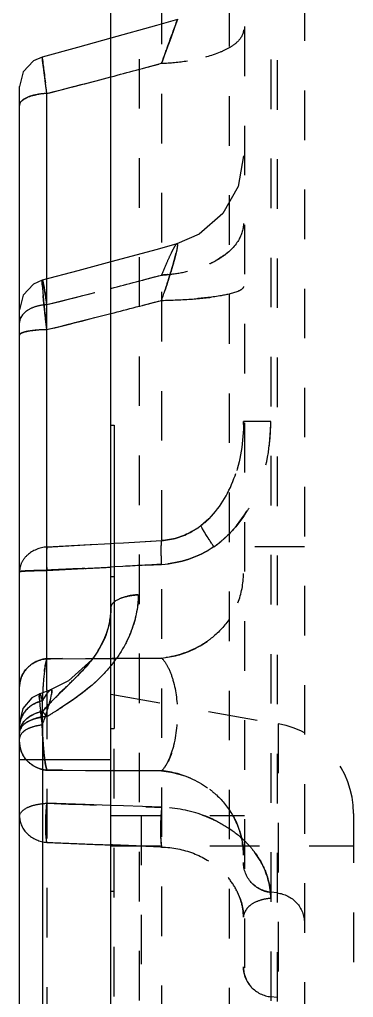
# Model space of a CAD drawing. Header units: millimetres. Extents: x -685 to 1888, y -6001 to 855.
# Drawn here: x 481.68 to 492.69, y -2741.21 to -2708.97 of the extents above; entities that cross this region are included whole.
import ezdxf

# ---------------------------------------------------------------- set-up
doc = ezdxf.new("R2010")
doc.units = ezdxf.units.MM
doc.header["$LTSCALE"] = 16.335
doc.linetypes.add('HIDDEN', pattern=[0.2, 0.1, -0.1])
doc.layers.get('0').update_dxf_attribs({"linetype": 'CONTINUOUS'})
doc.layers.add('DEFAULT_2', color=8, linetype='HIDDEN')

msp = doc.modelspace()

# ---------------------------------------------------------------- linework, layer by layer
at = {"color": 7, "linetype": 'Continuous'}
for p, q in [((484.692, -2925.929), (484.692, -2575.929)), ((481.801, -2710.702), (481.677, -2711.185)), ((482.505, -2710.858), (482.532, -2711.06)), ((481.677, -2762.543), (481.677, -2711.186)), ((482.577, -2711.411), (482.721, -2711.374)), ((482.577, -2717.568), (482.577, -2711.411)), ((481.801, -2718.058), (481.677, -2718.541)), ((482.577, -2731.071), (482.577, -2719.198)), ((484.692, -2722.35), (484.802, -2722.35)), ((484.802, -2722.35), (484.802, -2732.35)), ((484.059, -2730.085), (483.295, -2730.78)), ((483.295, -2730.78), (482.702, -2731.071)), ((482.704, -2731.071), (482.342, -2731.201)), ((481.786, -2731.692), (481.677, -2732.147)), ((482.405, -2732.04), (482.431, -2732.23)), ((482.431, -2732.23), (482.431, -2762.461)), ((484.692, -2732.35), (484.802, -2732.35)), ((484.692, -2733.385), (481.677, -2733.385))]:
    msp.add_line(p, q, dxfattribs=at)
for points in [[(484.692, -2709.592), (483.587, -2709.9), (482.422, -2710.215)], [(482.422, -2710.215), (482.141, -2710.338), (481.801, -2710.702)], [(484.692, -2716.963), (483.6, -2717.26), (482.428, -2717.568)], [(482.428, -2717.568), (482.141, -2717.694), (481.801, -2718.058)], [(482.342, -2731.201), (482.087, -2731.337), (481.786, -2731.692)]]:
    msp.add_lwpolyline(points, dxfattribs=at)
for centre, radius, start, end in [((447.491, -2715.702), 35.347, 6.972, 7.5457), ((415.49, -2448.235), 271.592, 284.33206, 284.76177), ((482.669, -2713.669), 2.26, 92.3434, 101.5102), ((508.792, -2715.625), 26.452, 185.3028, 186.4097), ((540.455, -2712.058), 58.316, 186.41854, 186.69131), ((415.641, -2448.494), 278.857, 283.88874, 284.33687), ((393.017, -2729.362), 90.135, 6.47435, 6.69492), ((482.666, -2724.115), 4.917, 91.0355, 95.2202), ((475.149, -2729.412), 7.802, 343.6703, 344.0529), ((494.486, -2730.313), 12.202, 186.7184, 186.9496)]:
    msp.add_arc(centre, radius, start, end, dxfattribs=at)
for points, knots in [([(482.422, -2710.215), (482.419, -2710.216), (482.43, -2710.236), (482.425, -2710.262), (482.437, -2710.318), (482.444, -2710.389), (482.457, -2710.482), (482.477, -2710.64), (482.493, -2710.767), (482.505, -2710.858)], [0, 0, 0, 0, 0.01653, 0.066091, 0.148174, 0.261602, 0.405151, 0.577376, 1, 1, 1, 1]), ([(481.677, -2711.804), (481.677, -2711.722), (481.866, -2711.534), (482.079, -2711.483), (482.218, -2711.455)], [0, 0, 0, 0, 0.365507, 1, 1, 1, 1]), ([(482.428, -2717.568), (482.425, -2717.569), (482.424, -2717.588), (482.421, -2717.613), (482.423, -2717.663), (482.424, -2717.7), (482.426, -2717.722)], [0, 0, 0, 0, 0.075282, 0.266328, 0.575206, 1, 1, 1, 1]), ([(482.426, -2717.722), (482.427, -2717.745), (482.434, -2717.861), (482.445, -2717.977), (482.453, -2718.069)], [0, 0, 0, 0, 0.199719, 1, 1, 1, 1]), ([(481.677, -2719.375), (481.677, -2719.356), (481.731, -2719.312), (481.905, -2719.254), (482.084, -2719.23), (482.218, -2719.218)], [0, 0, 0, 0, 0.100111, 0.298618, 1, 1, 1, 1]), ([(484.692, -2728.366), (484.692, -2728.678), (484.571, -2729.301), (484.248, -2729.84), (484.06, -2730.083)], [0, 0, 0, 0, 0.503194, 1, 1, 1, 1]), ([(482.342, -2731.201), (482.337, -2731.203), (482.332, -2731.225), (482.327, -2731.284), (482.331, -2731.347), (482.334, -2731.393)], [0, 0, 0, 0, 0.086351, 0.279635, 1, 1, 1, 1]), ([(482.651, -2731.555), (482.66, -2731.523), (482.69, -2731.415), (482.718, -2731.305), (482.731, -2731.227)], [0, 0, 0, 0, 0.293531, 1, 1, 1, 1]), ([(482.731, -2731.227), (482.735, -2731.202), (482.741, -2731.163), (482.74, -2731.116), (482.738, -2731.08), (482.712, -2731.067), (482.702, -2731.071)], [0, 0, 0, 0, 0.425479, 0.655528, 0.813119, 1, 1, 1, 1]), ([(482.334, -2731.393), (482.335, -2731.417), (482.344, -2731.533), (482.356, -2731.649), (482.367, -2731.741)], [0, 0, 0, 0, 0.206232, 1, 1, 1, 1]), ([(482.431, -2732.23), (482.451, -2732.175), (482.524, -2731.968), (482.592, -2731.759), (482.637, -2731.605)], [0, 0, 0, 0, 0.268182, 1, 1, 1, 1]), ([(482.373, -2731.79), (482.375, -2731.81), (482.386, -2731.893), (482.397, -2731.976), (482.405, -2732.04)], [0, 0, 0, 0, 0.236994, 1, 1, 1, 1]), ([(482.431, -2732.23), (482.301, -2732.246), (482.069, -2732.296), (481.849, -2732.406), (481.774, -2732.481)], [0, 0, 0, 0, 0.552401, 1, 1, 1, 1]), ([(481.735, -2732.524), (481.726, -2732.536), (481.695, -2732.582), (481.677, -2732.638), (481.677, -2732.677)], [0, 0, 0, 0, 0.278802, 1, 1, 1, 1])]:
    msp.add_open_spline(points, degree=3, knots=knots, dxfattribs=at)
for points in [[(484.06, -2730.083), (483.963, -2730.208), (483.859, -2730.327), (483.751, -2730.442)], [(483.751, -2730.442), (483.538, -2730.672), (483.31, -2730.887), (483.085, -2731.106)], [(483.085, -2731.106), (482.858, -2731.325), (482.634, -2731.548), (482.431, -2731.789)], [(481.774, -2732.481), (481.76, -2732.495), (481.747, -2732.509), (481.735, -2732.524)]]:
    msp.add_open_spline(points, degree=3, dxfattribs=at)
at = {"layer": 'DEFAULT_2', "color": 8, "linetype": 'HIDDEN'}
for p, q in [((489.093, -2650.4), (489.093, -2829.976)), ((488.587, -2652.693), (488.587, -2829.165)), ((485.627, -2654.739), (485.627, -2827.119)), ((486.364, -2662.417), (486.364, -2816.812)), ((489.964, -2684.156), (489.964, -2786.647)), ((490.174, -2684.178), (490.174, -2786.625)), ((491.074, -2685.177), (491.074, -2785.626)), ((486.884, -2708.975), (486.195, -2709.173)), ((486.195, -2709.173), (484.692, -2709.592)), ((486.212, -2716.55), (484.692, -2716.963)), ((486.865, -2716.367), (486.212, -2716.55)), ((482.428, -2717.568), (482.428, -2717.568)), ((482.577, -2719.198), (482.577, -2717.568)), ((489.964, -2722.23), (489.064, -2722.23)), ((482.577, -2726.363), (486.364, -2726.149)), ((484.802, -2726.238), (485.103, -2726.221)), ((485.103, -2726.221), (486.364, -2726.149)), ((482.577, -2726.364), (483.841, -2726.292)), ((483.841, -2726.292), (484.692, -2726.244)), ((484.692, -2726.244), (484.802, -2726.238)), ((491.074, -2726.357), (488.089, -2726.357)), ((482.577, -2727.138), (486.364, -2726.937)), ((484.802, -2727.02), (484.692, -2727.027)), ((485.089, -2727.005), (484.802, -2727.02)), ((484.802, -2727.35), (484.692, -2727.35)), ((486.364, -2730.026), (482.577, -2730.046)), ((482.577, -2730.046), (482.698, -2730.046)), ((482.698, -2730.046), (483.848, -2730.04)), ((483.848, -2730.04), (484.092, -2730.038)), ((484.092, -2730.038), (484.692, -2730.035)), ((484.692, -2730.035), (484.802, -2730.035)), ((484.802, -2730.035), (485.111, -2730.033)), ((485.111, -2730.033), (486.364, -2730.026)), ((482.577, -2731.071), (482.577, -2762.737)), ((484.692, -2731.219), (490.213, -2732.192)), ((482.431, -2731.789), (482.431, -2731.439)), ((482.651, -2731.555), (482.637, -2731.605)), ((484.802, -2747.719), (484.802, -2732.35)), ((490.213, -2732.192), (490.213, -2753.245)), ((481.677, -2732.491), (481.683, -2732.412)), ((486.364, -2733.741), (482.577, -2733.722)), ((482.577, -2733.722), (483.848, -2733.728)), ((483.848, -2733.728), (484.692, -2733.733)), ((484.692, -2733.733), (485.111, -2733.735)), ((485.111, -2733.735), (486.364, -2733.741)), ((483.842, -2734.857), (482.577, -2734.812)), ((484.692, -2734.887), (483.842, -2734.857)), ((485.104, -2734.902), (484.692, -2734.887)), ((486.364, -2734.946), (485.104, -2734.902)), ((484.692, -2735.219), (489.093, -2735.219)), ((485.692, -2735.219), (485.692, -2750.219)), ((492.692, -2735.147), (492.692, -2750.291)), ((484.692, -2736.219), (492.692, -2736.219)), ((485.692, -2736.226), (485.527, -2736.22)), ((484.802, -2737.719), (484.692, -2737.719)), ((490.174, -2737.769), (489.964, -2737.747)), ((490.174, -2741.215), (489.964, -2741.193))]:
    msp.add_line(p, q, dxfattribs=at)
msp.add_lwpolyline([(489.064, -2713.465), (488.889, -2714.477), (488.384, -2715.373), (487.607, -2716.046), (486.865, -2716.367)], dxfattribs=at)
for centre, radius, start, end in [((418.363, -2459.34), 260.122, 284.29174, 285.1542), ((422.068, -2473.216), 245.76, 284.7629, 285.16632), ((487.121, -2714.962), 2.212, 306.4393, 309.8375), ((418.335, -2460.773), 265.49, 284.0031, 284.84698), ((422.053, -2475.011), 250.774, 284.46463, 284.85943), ((415.163, -2448.268), 278.391, 284.01378, 284.46292), ((482.675, -2719.927), 1.557, 93.6026, 107.041), ((418.803, -2461.075), 265.884, 283.87793, 284.72008), ((422.506, -2475.386), 251.102, 284.33858, 284.73264), ((483.482, -2722.236), 6.482, 352.8114, 0.0458), ((485.379, -2722.821), 4.477, 325.5928, 329.7756), ((485.933, -2723.289), 3.749, 308.0946, 313.3966), ((486.01, -2723.386), 3.625, 304.9782, 308.0834), ((479.05, -2627.365), 99.821, 272.74212, 273.24003), ((485.686, -2730.032), 2.095, 92.5684, 102.2318), ((482.007, -2728.319), 2.691, 338.3016, 342.0222), ((480.598, -2727.398), 4.381, 319.0747, 322.2382), ((481.192, -2727.856), 3.632, 322.2121, 326.9622), ((481.229, -2727.459), 4.465, 322.2627, 324.6519), ((479.977, -2726.863), 5.201, 317.8736, 319.106), ((469.722, -2716.876), 19.517, 314.7849, 315.2885), ((494.517, -2731.761), 12.092, 176.0856, 177.1286), ((479.951, -2726.181), 6.274, 308.8778, 312.942), ((496.434, -2731.857), 14.012, 177.1313, 178.7836), ((528.36, -2777.198), 64.607, 134.54671, 134.71641), ((497.561, -2731.885), 15.139, 178.7662, 181.2569), ((474.757, -2718.702), 15.387, 301.4716, 302.8568), ((485.55, -2734.381), 4.055, 139.088, 140.2691), ((481.143, -2733.059), 1.809, 42.4271, 44.5971), ((482.679, -2733.758), 1.806, 93.2266, 96.9021), ((471.107, -2712.755), 22.365, 300.8552, 301.4948), ((482.683, -2732.491), 1.006, 171.4331, 179.9924), ((482.269, -2732.513), 0.594, 158.537, 163.8454), ((489.692, -2735.147), 3, 0, 80), ((490.88, -2557.625), 178.669, 267.33648, 268.01526), ((490.856, -2558.111), 178.182, 267.33679, 267.67727), ((490.901, -2557.134), 179.16, 267.67563, 268.01392), ((477.695, -2923.636), 187.58, 87.6069, 87.86231), ((477.619, -2925.537), 189.482, 87.35468, 87.86071), ((486.825, -2738.389), 3.262, 40.1498, 45.9585), ((477.499, -2928.199), 192.147, 87.35582, 87.55639)]:
    msp.add_arc(centre, radius, start, end, dxfattribs=at)
for points, knots in [([(486.886, -2708.974), (486.898, -2708.939), (486.538, -2709.935), (486.523, -2709.97), (486.364, -2710.416)], [0, 0, 0, 0, 0.073467, 1, 1, 1, 1]), ([(486.364, -2710.416), (486.433, -2710.224), (486.605, -2709.743), (486.782, -2709.263), (486.886, -2708.974)], [0, 0, 0, 0, 0.399363, 1, 1, 1, 1]), ([(489.064, -2709.308), (489.064, -2709.451), (488.919, -2709.688), (488.616, -2709.902), (488.124, -2710.143), (487.359, -2710.335), (486.705, -2710.403), (486.364, -2710.416)], [0, 0, 0, 0, 0.138924, 0.239198, 0.363115, 0.667922, 1, 1, 1, 1]), ([(482.506, -2710.858), (482.493, -2710.752), (482.47, -2710.566), (482.434, -2710.353), (482.43, -2710.242), (482.422, -2710.215)], [0, 0, 0, 0, 0.491785, 0.869704, 1, 1, 1, 1]), ([(482.577, -2711.411), (482.557, -2711.248), (482.531, -2711.064), (482.509, -2710.88), (482.506, -2710.858)], [0, 0, 0, 0, 0.881795, 1, 1, 1, 1]), ([(482.577, -2711.411), (482.463, -2711.416), (482.24, -2711.444), (481.927, -2711.521), (481.677, -2711.681), (481.677, -2711.804)], [0, 0, 0, 0, 0.334469, 0.639896, 1, 1, 1, 1]), ([(489.064, -2715.693), (489.064, -2715.9), (488.894, -2716.38), (488.26, -2716.915), (487.378, -2717.273), (486.708, -2717.378), (486.364, -2717.399)], [0, 0, 0, 0, 0.180548, 0.414553, 0.70055, 1, 1, 1, 1]), ([(486.364, -2718.233), (486.447, -2717.989), (486.563, -2717.637), (486.701, -2717.188), (486.781, -2716.911), (486.839, -2716.683), (486.874, -2716.533), (486.883, -2716.44), (486.89, -2716.402), (486.875, -2716.365), (486.865, -2716.369)], [0, 0, 0, 0, 0.397175, 0.571656, 0.722094, 0.843523, 0.931766, 0.962241, 0.983144, 1, 1, 1, 1]), ([(486.865, -2716.369), (486.875, -2716.366), (486.89, -2716.402), (486.883, -2716.44), (486.874, -2716.533), (486.839, -2716.683), (486.781, -2716.911), (486.701, -2717.189), (486.563, -2717.637), (486.447, -2717.989), (486.364, -2718.233)], [0, 0, 0, 0, 0.016849, 0.037745, 0.068214, 0.156454, 0.277897, 0.428377, 0.602907, 1, 1, 1, 1]), ([(486.865, -2716.369), (486.853, -2716.372), (486.828, -2716.402), (486.789, -2716.458), (486.738, -2716.549), (486.65, -2716.726), (486.522, -2717.012), (486.419, -2717.26), (486.364, -2717.399)], [0, 0, 0, 0, 0.032714, 0.093695, 0.183406, 0.301004, 0.610326, 1, 1, 1, 1]), ([(487.947, -2717.025), (487.992, -2717.004), (488.161, -2716.922), (488.323, -2716.824), (488.435, -2716.741)], [0, 0, 0, 0, 0.260844, 1, 1, 1, 1]), ([(486.364, -2717.399), (486.434, -2717.394), (486.72, -2717.371), (487.005, -2717.325), (487.215, -2717.274)], [0, 0, 0, 0, 0.245793, 1, 1, 1, 1]), ([(482.426, -2717.722), (482.425, -2717.712), (482.423, -2717.671), (482.42, -2717.62), (482.424, -2717.584), (482.425, -2717.569), (482.428, -2717.568)], [0, 0, 0, 0, 0.195083, 0.784292, 0.937976, 1, 1, 1, 1]), ([(482.577, -2718.373), (482.561, -2718.26), (482.531, -2718.062), (482.491, -2717.831), (482.465, -2717.696), (482.451, -2717.625), (482.44, -2717.594), (482.433, -2717.567), (482.428, -2717.568)], [0, 0, 0, 0, 0.417906, 0.734829, 0.849138, 0.931871, 0.98199, 1, 1, 1, 1]), ([(482.428, -2717.568), (482.435, -2717.567), (482.442, -2717.606), (482.449, -2717.622), (482.453, -2717.64)], [0, 0, 0, 0, 0.261719, 1, 1, 1, 1]), ([(482.453, -2717.64), (482.462, -2717.678), (482.509, -2717.921), (482.548, -2718.166), (482.577, -2718.373)], [0, 0, 0, 0, 0.156622, 1, 1, 1, 1]), ([(489.064, -2717.779), (489.064, -2717.809), (489.004, -2717.884), (488.744, -2717.998), (488.188, -2718.114), (487.349, -2718.201), (486.704, -2718.227), (486.364, -2718.233)], [0, 0, 0, 0, 0.032375, 0.090668, 0.30773, 0.634477, 1, 1, 1, 1]), ([(486.364, -2718.233), (486.704, -2718.227), (487.349, -2718.201), (488.188, -2718.114), (488.744, -2717.998), (489.004, -2717.884), (489.064, -2717.809), (489.064, -2717.779)], [0, 0, 0, 0, 0.365524, 0.692271, 0.909332, 0.967625, 1, 1, 1, 1]), ([(482.577, -2719.198), (482.553, -2718.985), (482.515, -2718.678), (482.475, -2718.302), (482.46, -2718.139), (482.453, -2718.069)], [0, 0, 0, 0, 0.567348, 0.815708, 1, 1, 1, 1]), ([(482.577, -2718.373), (482.462, -2718.38), (482.237, -2718.422), (481.884, -2718.557), (481.677, -2718.805), (481.677, -2718.962)], [0, 0, 0, 0, 0.301528, 0.587848, 1, 1, 1, 1]), ([(481.677, -2718.962), (481.677, -2718.945), (481.683, -2718.871), (481.714, -2718.801), (481.745, -2718.753)], [0, 0, 0, 0, 0.231747, 1, 1, 1, 1]), ([(482.577, -2719.198), (482.463, -2719.2), (482.251, -2719.211), (481.961, -2719.247), (481.786, -2719.288), (481.677, -2719.345), (481.677, -2719.375)], [0, 0, 0, 0, 0.364877, 0.689044, 0.903618, 1, 1, 1, 1]), ([(489.064, -2722.23), (489.064, -2722.879), (488.885, -2724.158), (488.152, -2725.29), (487.657, -2725.664)], [0, 0, 0, 0, 0.511254, 1, 1, 1, 1]), ([(488.009, -2725.346), (488.383, -2724.946), (488.924, -2723.92), (489.064, -2722.798), (489.064, -2722.23)], [0, 0, 0, 0, 0.491557, 1, 1, 1, 1]), ([(488.088, -2726.357), (488.723, -2725.913), (489.702, -2724.583), (489.964, -2723.01), (489.964, -2722.23)], [0, 0, 0, 0, 0.497964, 1, 1, 1, 1]), ([(487.657, -2725.664), (487.563, -2725.735), (487.174, -2725.989), (486.709, -2726.133), (486.364, -2726.149)], [0, 0, 0, 0, 0.254987, 1, 1, 1, 1]), ([(486.364, -2726.149), (486.709, -2726.133), (487.175, -2725.99), (487.563, -2725.735), (487.658, -2725.664)], [0, 0, 0, 0, 0.745037, 1, 1, 1, 1]), ([(488.088, -2726.356), (487.998, -2726.225), (487.849, -2725.997), (487.707, -2725.764), (487.657, -2725.664)], [0, 0, 0, 0, 0.587119, 1, 1, 1, 1]), ([(488.089, -2726.356), (488, -2726.228), (487.851, -2726), (487.709, -2725.768), (487.658, -2725.664)], [0, 0, 0, 0, 0.573823, 1, 1, 1, 1]), ([(486.364, -2726.937), (486.36, -2726.861), (486.351, -2726.599), (486.347, -2726.336), (486.364, -2726.149)], [0, 0, 0, 0, 0.286704, 1, 1, 1, 1]), ([(486.364, -2726.937), (486.36, -2726.862), (486.351, -2726.599), (486.347, -2726.336), (486.364, -2726.149)], [0, 0, 0, 0, 0.286706, 1, 1, 1, 1]), ([(482.577, -2726.364), (482.346, -2726.383), (482, -2726.515), (481.726, -2726.869), (481.677, -2727.078), (481.677, -2727.179)], [0, 0, 0, 0, 0.528623, 0.770928, 1, 1, 1, 1]), ([(482.577, -2726.363), (482.572, -2726.414), (482.559, -2726.672), (482.566, -2726.931), (482.577, -2727.138)], [0, 0, 0, 0, 0.197183, 1, 1, 1, 1]), ([(482.577, -2726.364), (482.572, -2726.414), (482.559, -2726.669), (482.566, -2726.924), (482.576, -2727.128)], [0, 0, 0, 0, 0.197315, 1, 1, 1, 1]), ([(482.577, -2727.138), (482.46, -2727.139), (482.291, -2727.14), (482.077, -2727.146), (481.943, -2727.15), (481.836, -2727.157), (481.75, -2727.161), (481.711, -2727.17), (481.677, -2727.172), (481.677, -2727.178)], [0, 0, 0, 0, 0.389144, 0.561589, 0.711258, 0.833279, 0.923771, 0.979597, 1, 1, 1, 1]), ([(481.677, -2727.179), (481.677, -2727.173), (481.711, -2727.171), (481.75, -2727.162), (481.836, -2727.157), (481.943, -2727.151), (482.077, -2727.146), (482.291, -2727.141), (482.46, -2727.139), (482.577, -2727.138)], [0, 0, 0, 0, 0.020394, 0.076218, 0.166715, 0.288744, 0.438421, 0.610869, 1, 1, 1, 1]), ([(486.364, -2730.026), (486.714, -2729.992), (487.426, -2729.803), (488.332, -2729.172), (488.929, -2728.265), (489.064, -2727.57), (489.064, -2727.24)], [0, 0, 0, 0, 0.249524, 0.511447, 0.766343, 1, 1, 1, 1]), ([(485.592, -2727.938), (485.592, -2728.37), (485.398, -2729.246), (484.458, -2730.753), (483.329, -2731.505), (482.577, -2731.954)], [0, 0, 0, 0, 0.247365, 0.498796, 1, 1, 1, 1]), ([(484.692, -2728.367), (484.692, -2728.238), (484.934, -2728.06), (485.255, -2727.975), (485.477, -2727.944), (485.592, -2727.939)], [0, 0, 0, 0, 0.369374, 0.671313, 1, 1, 1, 1]), ([(485.592, -2727.938), (485.592, -2728.312), (485.496, -2728.816), (485.305, -2729.278), (485.252, -2729.392)], [0, 0, 0, 0, 0.747536, 1, 1, 1, 1]), ([(484.692, -2728.366), (484.692, -2728.351), (484.703, -2728.279), (484.751, -2728.218), (484.793, -2728.181)], [0, 0, 0, 0, 0.214245, 1, 1, 1, 1]), ([(488, -2729.375), (487.879, -2729.47), (487.388, -2729.801), (486.8, -2729.984), (486.364, -2730.026)], [0, 0, 0, 0, 0.259486, 1, 1, 1, 1]), ([(481.677, -2730.965), (481.677, -2730.742), (481.879, -2730.269), (482.342, -2730.069), (482.577, -2730.046)], [0, 0, 0, 0, 0.485932, 1, 1, 1, 1]), ([(482.577, -2730.046), (482.401, -2730.063), (482.054, -2730.185), (481.814, -2730.472), (481.746, -2730.634)], [0, 0, 0, 0, 0.501237, 1, 1, 1, 1]), ([(482.577, -2733.722), (482.511, -2733.481), (482.444, -2732.865), (482.409, -2731.884), (482.444, -2730.903), (482.511, -2730.287), (482.577, -2730.046)], [0, 0, 0, 0, 0.202495, 0.500008, 0.797514, 1, 1, 1, 1]), ([(482.577, -2730.046), (482.562, -2730.099), (482.497, -2730.391), (482.47, -2730.691), (482.453, -2730.936)], [0, 0, 0, 0, 0.181399, 1, 1, 1, 1]), ([(486.364, -2730.026), (486.449, -2730.112), (486.6, -2730.347), (486.826, -2730.964), (486.928, -2731.884), (486.826, -2732.804), (486.6, -2733.421), (486.449, -2733.656), (486.364, -2733.741)], [0, 0, 0, 0, 0.091985, 0.209733, 0.500014, 0.790285, 0.908033, 1, 1, 1, 1]), ([(482.334, -2731.393), (482.333, -2731.385), (482.331, -2731.346), (482.328, -2731.287), (482.331, -2731.237), (482.335, -2731.204), (482.342, -2731.201)], [0, 0, 0, 0, 0.135539, 0.592085, 0.879347, 1, 1, 1, 1]), ([(482.431, -2731.439), (482.422, -2731.403), (482.406, -2731.344), (482.38, -2731.264), (482.365, -2731.225), (482.348, -2731.199), (482.342, -2731.201)], [0, 0, 0, 0, 0.425857, 0.736596, 0.926303, 1, 1, 1, 1]), ([(482.342, -2731.201), (482.344, -2731.2), (482.359, -2731.206), (482.362, -2731.222), (482.367, -2731.234)], [0, 0, 0, 0, 0.118861, 1, 1, 1, 1]), ([(482.367, -2731.234), (482.372, -2731.245), (482.398, -2731.312), (482.416, -2731.381), (482.431, -2731.439)], [0, 0, 0, 0, 0.170951, 1, 1, 1, 1]), ([(482.702, -2731.071), (482.683, -2731.078), (482.643, -2731.117), (482.55, -2731.237), (482.482, -2731.353), (482.431, -2731.439)], [0, 0, 0, 0, 0.131633, 0.348197, 1, 1, 1, 1]), ([(482.431, -2731.439), (482.45, -2731.406), (482.515, -2731.299), (482.581, -2731.192), (482.638, -2731.126)], [0, 0, 0, 0, 0.306805, 1, 1, 1, 1]), ([(482.638, -2731.126), (482.644, -2731.119), (482.662, -2731.099), (482.684, -2731.078), (482.702, -2731.071)], [0, 0, 0, 0, 0.322634, 1, 1, 1, 1]), ([(482.702, -2731.071), (482.711, -2731.068), (482.747, -2731.083), (482.738, -2731.151), (482.734, -2731.198), (482.731, -2731.227)], [0, 0, 0, 0, 0.173009, 0.498692, 1, 1, 1, 1]), ([(482.431, -2731.439), (482.227, -2731.484), (481.847, -2731.683), (481.677, -2732.091), (481.677, -2732.282)], [0, 0, 0, 0, 0.521798, 1, 1, 1, 1]), ([(486.364, -2733.741), (486.461, -2733.645), (486.629, -2733.369), (486.861, -2732.656), (486.904, -2732.032), (486.877, -2731.599)], [0, 0, 0, 0, 0.182749, 0.421316, 1, 1, 1, 1]), ([(482.577, -2731.954), (482.459, -2731.961), (482.121, -2732.003), (481.677, -2732.248), (481.677, -2732.491)], [0, 0, 0, 0, 0.327704, 1, 1, 1, 1]), ([(481.683, -2732.413), (481.708, -2732.259), (481.917, -2731.949), (482.249, -2731.823), (482.431, -2731.789)], [0, 0, 0, 0, 0.456957, 1, 1, 1, 1]), ([(482.041, -2731.934), (482.013, -2731.95), (481.911, -2732.017), (481.822, -2732.107), (481.774, -2732.183)], [0, 0, 0, 0, 0.26477, 1, 1, 1, 1]), ([(481.935, -2732.13), (481.956, -2732.117), (482.049, -2732.067), (482.148, -2732.031), (482.226, -2732.01)], [0, 0, 0, 0, 0.233681, 1, 1, 1, 1]), ([(482.431, -2732.23), (482.412, -2732.091), (482.39, -2731.928), (482.37, -2731.765), (482.367, -2731.741)], [0, 0, 0, 0, 0.854901, 1, 1, 1, 1]), ([(481.677, -2732.491), (481.677, -2732.423), (481.738, -2732.27), (481.862, -2732.173), (481.935, -2732.13)], [0, 0, 0, 0, 0.445673, 1, 1, 1, 1]), ([(482.431, -2732.23), (482.331, -2732.242), (482.142, -2732.282), (481.861, -2732.383), (481.677, -2732.56), (481.677, -2732.677)], [0, 0, 0, 0, 0.325273, 0.617974, 1, 1, 1, 1]), ([(482.426, -2732.217), (482.427, -2732.271), (482.432, -2732.478), (482.443, -2732.686), (482.453, -2732.839)], [0, 0, 0, 0, 0.259717, 1, 1, 1, 1]), ([(482.577, -2733.722), (482.342, -2733.699), (481.879, -2733.498), (481.677, -2733.026), (481.677, -2732.803)], [0, 0, 0, 0, 0.514067, 1, 1, 1, 1]), ([(481.677, -2732.803), (481.677, -2732.829), (481.683, -2732.941), (481.712, -2733.051), (481.745, -2733.129)], [0, 0, 0, 0, 0.23901, 1, 1, 1, 1]), ([(482.453, -2732.839), (482.457, -2732.886), (482.47, -2733.059), (482.488, -2733.232), (482.505, -2733.358)], [0, 0, 0, 0, 0.272568, 1, 1, 1, 1]), ([(482.218, -2733.62), (482.304, -2733.66), (482.424, -2733.701), (482.547, -2733.719), (482.577, -2733.721)], [0, 0, 0, 0, 0.759046, 1, 1, 1, 1]), ([(482.505, -2733.358), (482.511, -2733.394), (482.53, -2733.516), (482.554, -2733.637), (482.577, -2733.722)], [0, 0, 0, 0, 0.294673, 1, 1, 1, 1]), ([(489.064, -2736.527), (489.064, -2736.198), (488.929, -2735.503), (488.332, -2734.596), (487.426, -2733.965), (486.714, -2733.776), (486.364, -2733.741)], [0, 0, 0, 0, 0.233656, 0.488552, 0.750475, 1, 1, 1, 1]), ([(486.364, -2733.741), (486.5, -2733.755), (487.063, -2733.846), (487.602, -2734.092), (487.947, -2734.352)], [0, 0, 0, 0, 0.240205, 1, 1, 1, 1]), ([(487.947, -2734.352), (488.025, -2734.41), (488.319, -2734.654), (488.564, -2734.959), (488.706, -2735.206)], [0, 0, 0, 0, 0.253568, 1, 1, 1, 1]), ([(481.677, -2735.249), (481.677, -2735.119), (481.914, -2734.94), (482.236, -2734.847), (482.459, -2734.818), (482.577, -2734.812)], [0, 0, 0, 0, 0.371828, 0.66326, 1, 1, 1, 1]), ([(482.577, -2736.101), (482.544, -2735.912), (482.535, -2735.479), (482.552, -2735.05), (482.577, -2734.812)], [0, 0, 0, 0, 0.444767, 1, 1, 1, 1]), ([(482.55, -2735.164), (482.555, -2735.075), (482.563, -2734.958), (482.574, -2734.84), (482.577, -2734.812)], [0, 0, 0, 0, 0.760796, 1, 1, 1, 1]), ([(481.677, -2735.249), (481.677, -2735.458), (481.895, -2735.908), (482.345, -2736.08), (482.577, -2736.101)], [0, 0, 0, 0, 0.473209, 1, 1, 1, 1]), ([(482.577, -2736.101), (482.553, -2735.968), (482.537, -2735.654), (482.541, -2735.342), (482.55, -2735.164)], [0, 0, 0, 0, 0.430555, 1, 1, 1, 1]), ([(486.341, -2735.217), (486.337, -2735.286), (486.324, -2735.548), (486.323, -2735.811), (486.336, -2736.005)], [0, 0, 0, 0, 0.261575, 1, 1, 1, 1]), ([(486.364, -2734.947), (486.338, -2735.189), (486.32, -2735.625), (486.328, -2736.066), (486.364, -2736.256)], [0, 0, 0, 0, 0.555928, 1, 1, 1, 1]), ([(486.364, -2734.947), (486.362, -2734.967), (486.353, -2735.057), (486.346, -2735.148), (486.341, -2735.217)], [0, 0, 0, 0, 0.231447, 1, 1, 1, 1]), ([(489.964, -2737.949), (489.964, -2737.567), (489.75, -2736.762), (488.926, -2735.792), (487.745, -2735.134), (486.831, -2734.963), (486.364, -2734.947)], [0, 0, 0, 0, 0.22356, 0.465933, 0.726753, 1, 1, 1, 1]), ([(487.709, -2735.2), (487.783, -2735.227), (488.072, -2735.339), (488.348, -2735.484), (488.542, -2735.609)], [0, 0, 0, 0, 0.253681, 1, 1, 1, 1]), ([(488.927, -2735.693), (488.95, -2735.763), (489.029, -2736.034), (489.064, -2736.318), (489.064, -2736.527)], [0, 0, 0, 0, 0.259135, 1, 1, 1, 1]), ([(486.364, -2736.257), (486.719, -2736.265), (487.415, -2736.403), (488.305, -2736.917), (488.903, -2737.675), (489.064, -2738.282), (489.064, -2738.572)], [0, 0, 0, 0, 0.27396, 0.534605, 0.77667, 1, 1, 1, 1]), ([(489.318, -2736.286), (489.37, -2736.348), (489.563, -2736.596), (489.718, -2736.876), (489.802, -2737.095)], [0, 0, 0, 0, 0.256615, 1, 1, 1, 1]), ([(489.964, -2737.747), (489.726, -2737.723), (489.252, -2737.493), (489.064, -2737), (489.064, -2736.763)], [0, 0, 0, 0, 0.50255, 1, 1, 1, 1]), ([(489.802, -2737.095), (489.828, -2737.164), (489.921, -2737.44), (489.964, -2737.732), (489.964, -2737.949)], [0, 0, 0, 0, 0.255316, 1, 1, 1, 1]), ([(488.93, -2737.891), (488.908, -2737.835), (488.809, -2737.61), (488.673, -2737.403), (488.555, -2737.26)], [0, 0, 0, 0, 0.244444, 1, 1, 1, 1]), ([(490.174, -2737.769), (490.412, -2737.794), (490.885, -2738.024), (491.074, -2738.517), (491.074, -2738.754)], [0, 0, 0, 0, 0.50255, 1, 1, 1, 1]), ([(489.064, -2738.572), (489.064, -2738.399), (489.027, -2738.166), (488.952, -2737.946), (488.93, -2737.891)], [0, 0, 0, 0, 0.743737, 1, 1, 1, 1]), ([(489.964, -2737.949), (489.848, -2737.956), (489.622, -2738.001), (489.263, -2738.148), (489.064, -2738.409), (489.064, -2738.572)], [0, 0, 0, 0, 0.29743, 0.581137, 1, 1, 1, 1]), ([(489.064, -2740.208), (489.064, -2740.445), (489.252, -2740.938), (489.726, -2741.168), (489.964, -2741.193)], [0, 0, 0, 0, 0.497449, 1, 1, 1, 1]), ([(489.136, -2740.571), (489.124, -2740.541), (489.084, -2740.424), (489.064, -2740.3), (489.064, -2740.209)], [0, 0, 0, 0, 0.25987, 1, 1, 1, 1])]:
    msp.add_open_spline(points, degree=3, knots=knots, dxfattribs=at)
for points in [[(486.364, -2710.416), (486.649, -2710.405), (486.933, -2710.379), (487.215, -2710.335)], [(487.657, -2725.664), (487.783, -2725.569), (487.901, -2725.462), (488.009, -2725.346)], [(489.073, -2725.351), (488.909, -2725.59), (488.72, -2725.814), (488.509, -2726.013)], [(486.364, -2726.937), (486.97, -2726.905), (487.583, -2726.692), (488.088, -2726.357)], [(488.089, -2726.357), (487.583, -2726.692), (486.97, -2726.905), (486.364, -2726.937)], [(483.826, -2727.072), (483.409, -2727.091), (482.993, -2727.106), (482.576, -2727.128)], [(486.364, -2726.937), (485.939, -2726.959), (485.514, -2726.981), (485.089, -2727.005)], [(484.567, -2729.149), (484.648, -2728.9), (484.691, -2728.636), (484.692, -2728.374)], [(488.576, -2728.767), (488.416, -2728.996), (488.219, -2729.203), (488, -2729.375)], [(484.236, -2729.836), (484.343, -2729.671), (484.435, -2729.496), (484.508, -2729.314)], [(485.252, -2729.392), (485.145, -2729.619), (485.017, -2729.837), (484.871, -2730.042)], [(483.592, -2730.607), (483.674, -2730.523), (483.756, -2730.439), (483.834, -2730.352)], [(484.76, -2730.191), (484.599, -2730.4), (484.418, -2730.594), (484.225, -2730.774)], [(481.746, -2730.634), (481.716, -2730.708), (481.694, -2730.786), (481.683, -2730.866)], [(483.039, -2731.154), (483.183, -2731.012), (483.327, -2730.871), (483.47, -2730.728)], [(481.683, -2730.866), (481.679, -2730.899), (481.677, -2730.932), (481.677, -2730.965)], [(482.485, -2731.725), (482.617, -2731.573), (482.759, -2731.43), (482.903, -2731.288)], [(483.889, -2731.066), (483.639, -2731.268), (483.375, -2731.453), (483.105, -2731.627)], [(482.041, -2731.612), (481.932, -2731.69), (481.837, -2731.793), (481.774, -2731.911)], [(482.431, -2731.439), (482.292, -2731.47), (482.157, -2731.53), (482.041, -2731.612)], [(481.774, -2731.911), (481.733, -2731.987), (481.704, -2732.069), (481.689, -2732.153)], [(482.431, -2731.789), (482.295, -2731.815), (482.161, -2731.863), (482.041, -2731.934)], [(482.226, -2732.01), (482.303, -2731.989), (482.382, -2731.974), (482.461, -2731.965)], [(482.431, -2731.789), (482.482, -2731.842), (482.531, -2731.897), (482.577, -2731.954)], [(482.577, -2731.954), (482.545, -2731.915), (482.512, -2731.876), (482.478, -2731.839)], [(481.689, -2732.153), (481.681, -2732.195), (481.677, -2732.239), (481.677, -2732.282)], [(481.698, -2732.348), (481.685, -2732.394), (481.677, -2732.443), (481.677, -2732.491)], [(481.774, -2732.183), (481.751, -2732.219), (481.731, -2732.256), (481.716, -2732.296)], [(481.745, -2733.129), (481.787, -2733.233), (481.849, -2733.331), (481.927, -2733.412)], [(481.927, -2733.412), (482.009, -2733.499), (482.111, -2733.568), (482.218, -2733.62)], [(482.577, -2734.812), (483.839, -2734.857), (485.101, -2734.902), (486.364, -2734.947)], [(488.706, -2735.206), (488.795, -2735.36), (488.87, -2735.524), (488.927, -2735.693)], [(488.542, -2735.609), (488.738, -2735.736), (488.924, -2735.882), (489.092, -2736.045)], [(486.336, -2736.005), (486.339, -2736.055), (486.344, -2736.106), (486.349, -2736.157)], [(486.349, -2736.157), (486.353, -2736.19), (486.358, -2736.223), (486.364, -2736.256)], [(489.322, -2737.425), (489.404, -2737.515), (489.504, -2737.591), (489.612, -2737.645)], [(489.612, -2737.645), (489.721, -2737.7), (489.842, -2737.735), (489.964, -2737.747)], [(489.33, -2740.88), (489.247, -2740.791), (489.181, -2740.684), (489.136, -2740.571)]]:
    msp.add_open_spline(points, degree=3, dxfattribs=at)

doc.saveas('drawing.dxf')
